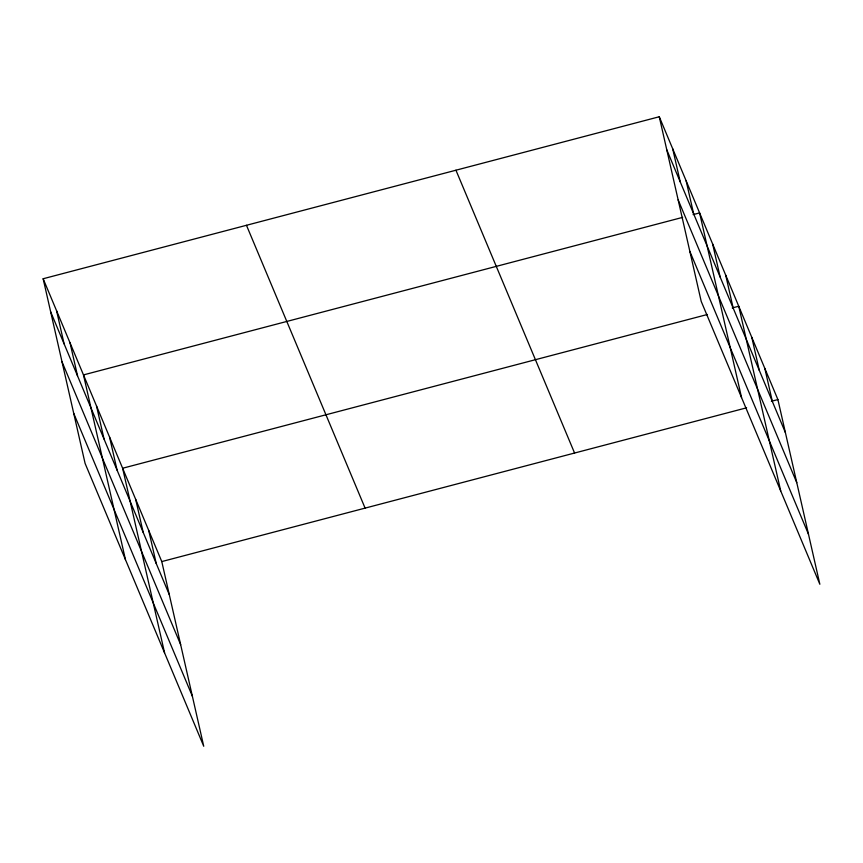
<?xml version="1.0" encoding="UTF-8"?>
<svg xmlns="http://www.w3.org/2000/svg" width="863" height="863" viewBox="0 0 863 863"><rect width="100%" height="100%" fill="white"/><g stroke="black" fill="none" stroke-linecap="round" stroke-linejoin="round"><path stroke-width="1.29" d="M43.15 278.749L161.78 561.576L203.733 746.247L85.103 463.431L43.15 278.749L659.267 116.753L777.897 399.569L819.85 584.251L701.22 301.424L659.267 116.753M682.655 217.368L83.484 374.909L125.437 559.591M693.086 214.628L699.602 212.913L741.554 397.584M707.466 314.466L122.632 468.242L164.585 652.913M732.234 307.951L738.75 306.246L780.702 490.918M161.78 561.576L746.614 407.8M771.382 401.284L777.897 399.569M666.775 149.795L785.406 432.622M678.145 199.838L796.765 482.654M689.85 251.392L808.48 534.208M455.944 170.216L574.575 453.032M246.473 225.297L365.092 508.113M50.658 311.802L169.288 594.618M62.028 361.834L180.658 644.661M73.743 413.388L192.363 696.214M764.845 368.458L772.353 401.511M751.792 337.357L759.3 370.4M725.697 275.135L733.205 308.177M712.644 244.024L720.152 277.066M686.15 180.863L693.658 213.905M672.709 148.803L680.217 181.856M148.727 530.465L156.235 563.507M135.685 499.353L143.193 532.406M109.579 437.131L117.088 470.184M96.537 406.02L104.045 439.073M70.043 342.859L77.551 375.912M56.591 310.809L64.099 343.852"/></g></svg>
